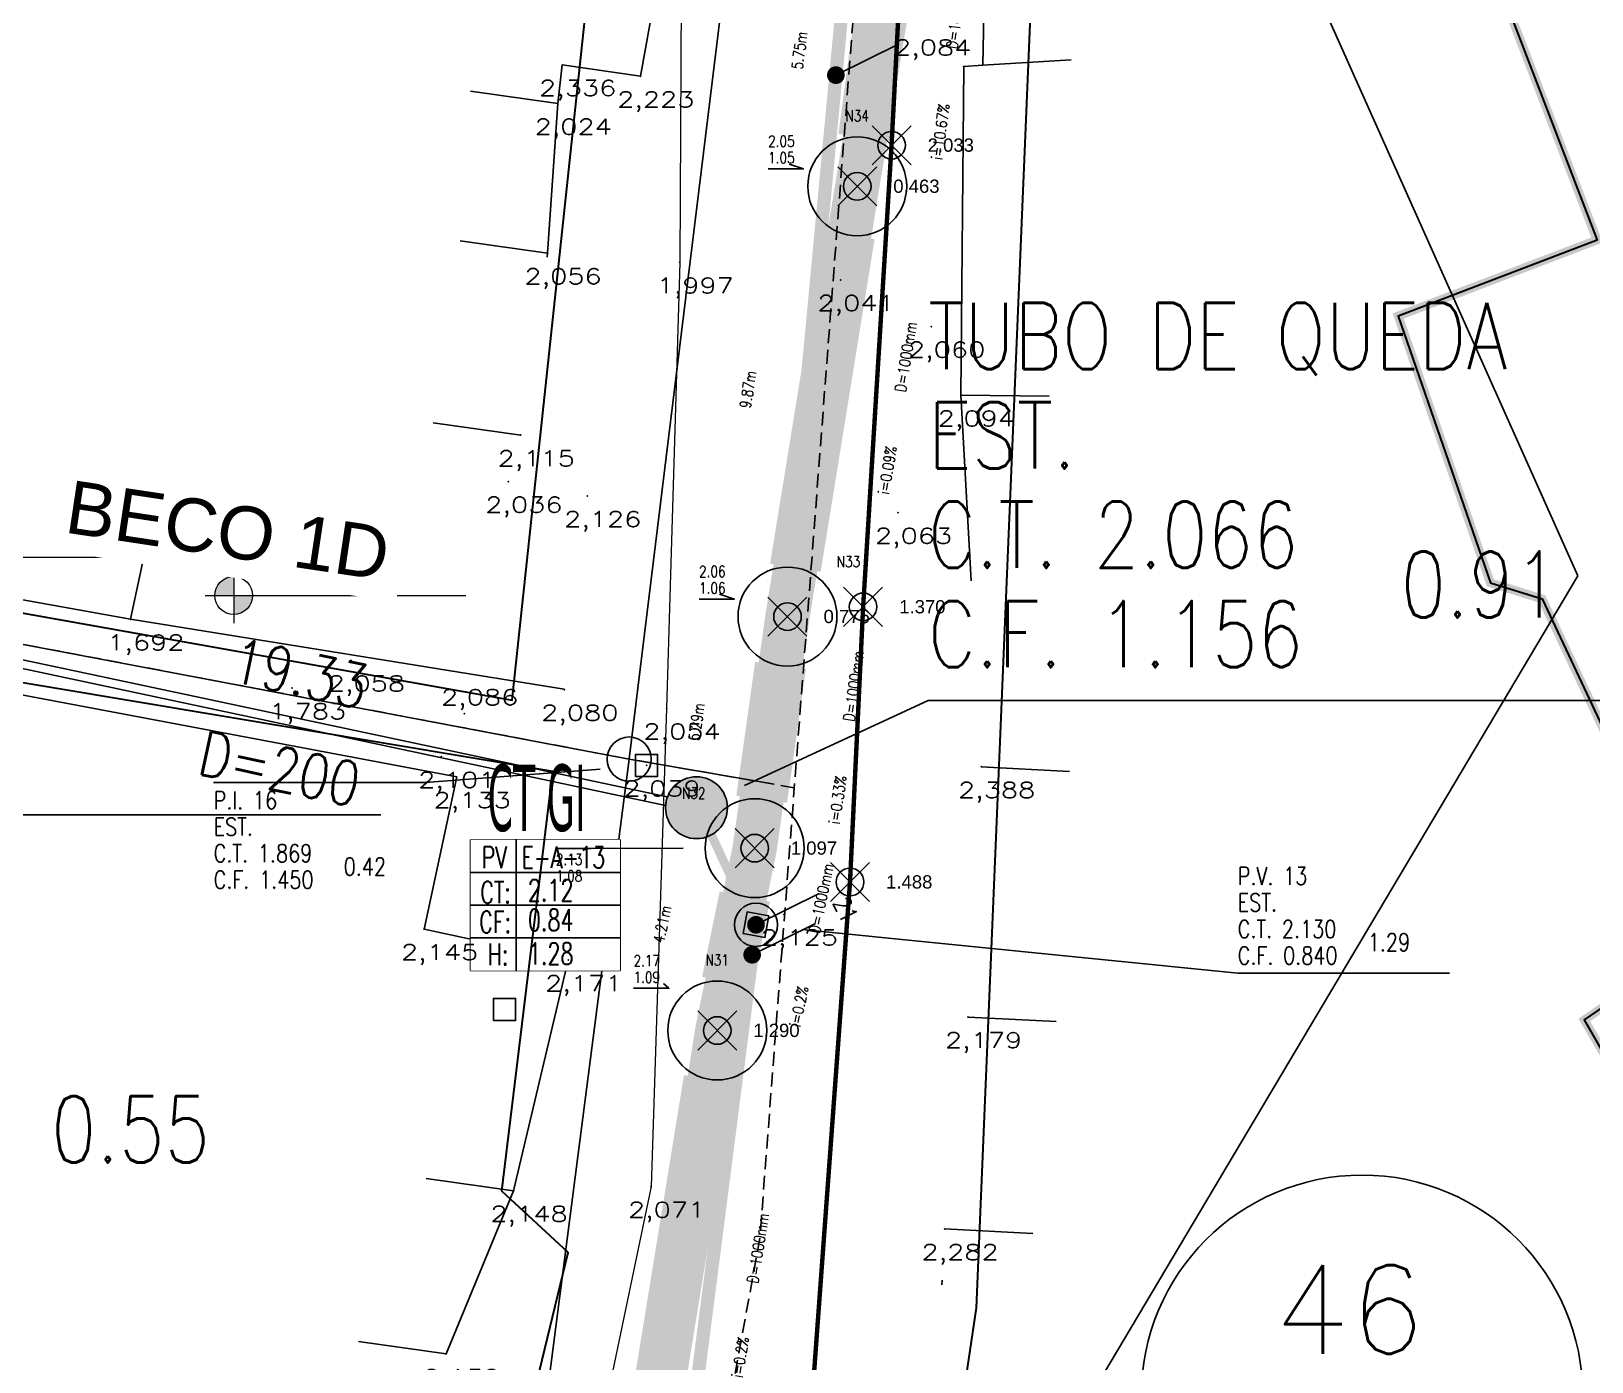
# Model space of a CAD drawing. Extents: x -160 to 364724, y -100 to 7353297.
# Drawn here: x 359270.63 to 359305.97, y 7352775.59 to 7352805.71 of the extents above; entities that cross this region are included whole.
import ezdxf
from ezdxf.enums import TextEntityAlignment as Align

# ---------------------------------------------------------------- set-up
doc = ezdxf.new("R2010")
doc.units = 0
doc.header["$LTSCALE"] = 5
for name, pattern in [('CENTER2', [1.125, 0.75, -0.125, 0.125, -0.125]), ('CONTINUO', [0]), ('DASHDOT2', [12.7, 6.35, -3.175, 0, -3.175]), ('HIDDEN2', [0.1875, 0.125, -0.0625])]:
    doc.linetypes.add(name, pattern=pattern)
for name, color, linetype in [('0-quadras', 6, 'Continuous'), ('COTAS', 1, 'Continuous'), ('LIN - ADUTORA', 2, 'Continuous'), ('LIN - PV ESG', 4, 'Continuous'), ('LIN - REDE EXISTENTE SECUNDÁRIA', 2, 'Continuous'), ('LIN-TEXTP-PV', 7, 'Continuous'), ('LT-COTAS', 7, 'CONTINUO'), ('ortofoto', 7, 'Continuous'), ('P_Eixo', 1, 'CENTER2'), ('PONTOS-AGUA_U', 7, 'Continuous'), ('PONTOS-CAIXAS', 7, 'Continuous'), ('PONTOS-CAIXAS_U', 1, 'Continuous'), ('PS_IND_COMPRIMENTO', 7, 'Continuous'), ('PS_IND_DIAMETRO', 7, 'Continuous'), ('PS_IND_FLUXO', 3, 'Continuous'), ('PS_IND_INCLINACAO', 7, 'Continuous'), ('PS_PONTOS_IDENTIFICACAO_LIN', 7, 'Continuous'), ('PS_PONTOS_IDENTIFICACAO_TXT', 7, 'Continuous'), ('T-MARGEM', 7, 'Continuous'), ('TEXTO', 7, 'Continuous'), ('TUBO_DE_CONCRETO', 2, 'Continuous'), ('TUBO_PVC', 1, 'Continuous'), ('V-NODE', 1, 'Continuous'), ('V-NODE-TEXT', 11, 'Continuous'), ('ZZ-Carimbo Texto', 7, 'Continuous')]:
    doc.layers.add(name, color=color, linetype=linetype)
for name, color, linetype, lineweight in [('LIN - AF', 142, 'Continuous', 5), ('LT-ALINHAMENTO-PREDIAL', 4, 'DASHDOT2', 25), ('LT-BORDA', 1, 'Continuous', 9), ('LT-COTA-SOLEIRA', 1, 'Continuous', 9)]:
    doc.layers.add(name, color=color, linetype=linetype, lineweight=lineweight)
doc.styles.add('1_0250 R200', font='verdana.ttf', dxfattribs={"width": 0.4, "height": 0.4})
doc.styles.add('C_COTA', font='romans.shx')
doc.styles.add('CARIMBO', font='arial.ttf', dxfattribs={"height": 2})
doc.styles.add('ROMANS', font='ROMANS.shx', dxfattribs={"height": 2})
doc.styles.add('SABESP', font='ROMANS.shx', dxfattribs={"height": 2})
doc.styles.add('simplex', font='simplex.shx', dxfattribs={"width": 0.8})
doc.styles.get("Standard").update_dxf_attribs({"font": 'arial.ttf'})
picture_1 = doc.add_image_def('image1.tif', size_in_pixel=(14710, 13573))

# ---------------------------------------------------------------- blocks, each defined once
blk = doc.blocks.new('*U151')
at = {"color": 0, "linetype": 'ByBlock', "lineweight": -2, "transparency": 16777216}
for p, q in [((-0.707, -0.707), (0.707, 0.707)), ((-0.707, 0.707), (0.707, -0.707))]:
    blk.add_line(p, q, dxfattribs=at)
blk.add_circle((0, 0), 0.5, dxfattribs=at)
blk = doc.blocks.new('A$C16bf6896')
at = {"layer": 'V-NODE', "xscale": 0.625, "yscale": 0.625, "zscale": 0.625}
for p in [(1.359, -26.096, 0.949), (0.581, -27.026, -0.621), (-0.998, -36.765, -0.308), (0.715, -36.545, 0.286), (-1.739, -42.007, 0.013), (0.418, -42.773, 0.404), (-2.589, -46.134, 0.206)]:
    blk.add_blockref('*U151', p, dxfattribs=at)
at = {"layer": 'V-NODE-TEXT', "char_height": 0.3, "attachment_point": 4}
for s, insert in [('2.033', (2.176, -26.096, 0.949)), ('0.463', (1.398, -27.026, -0.621)), ('1.370', (1.532, -36.545, 0.286)), ('0.776', (-0.181, -36.765, -0.308)), ('1.097', (-0.922, -42.007, 0.013)), ('1.488', (1.235, -42.773, 0.404)), ('1.290', (-1.772, -46.134, 0.206))]:
    blk.add_mtext(s, dxfattribs=dict(at, insert=insert))
blk = doc.blocks.new('SONDAGEM..')
at = {"layer": 'LT-COTA-SOLEIRA', "linetype": 'Continuous'}
h = blk.add_hatch(color=256, dxfattribs=at)
h.paths.add_polyline_path([(0, 0), (0, 0.429), (-0.074, 0.422), (-0.147, 0.403), (-0.214, 0.371), (-0.275, 0.328), (-0.328, 0.275), (-0.371, 0.214), (-0.403, 0.147), (-0.422, 0.074), (-0.429, 0)])
h.paths.add_polyline_path([(0, 0), (0, -0.429), (0.074, -0.422), (0.147, -0.403), (0.214, -0.371), (0.275, -0.328), (0.328, -0.275), (0.371, -0.214), (0.403, -0.147), (0.422, -0.074), (0.429, 0)])
at = {"layer": 'LT-COTA-SOLEIRA'}
for p, q in [((0, 0.66), (0, -0.626)), ((-0.643, 0), (0.643, 0))]:
    blk.add_line(p, q, dxfattribs=at)
blk.add_ellipse((0, 0), major_axis=(0.303, 0.303), ratio=1, dxfattribs=at)
blk = doc.blocks.new('A$C0d20a9cb')
at = {"layer": 'LT-COTA-SOLEIRA'}
blk.add_lwpolyline([(359270.397, 7352793.801), (359275.018, 7352793.801)], dxfattribs=at)
at = {"layer": 'LT-COTA-SOLEIRA', "elevation": 4.944}
blk.add_lwpolyline([(359275.856, 7352792.935), (359280.477, 7352792.935)], dxfattribs=at)
at = {"layer": 'LT-COTA-SOLEIRA'}
blk.add_blockref('SONDAGEM..', (359275.218, 7352792.935, 4.944), dxfattribs=at)
blk = doc.blocks.new('*U238', base_point=(359280.732, 7352779.06))
at = {"linetype": 'Continuous'}
blk.add_lwpolyline([(359280.482, 7352778.81), (359280.982, 7352778.81), (359280.982, 7352779.31), (359280.482, 7352779.31)], close=True, dxfattribs=at)
blk = doc.blocks.new('*U284')
at = {"layer": 'T-MARGEM'}
blk.add_line((0, 0), (0, 0.2), dxfattribs=at)
at = {"layer": 'T-MARGEM', "const_width": 0.025, "flags": 128}
blk.add_lwpolyline([(-0.0125, 0, 1), (0.0125, 0, 1)], format="xyb", close=True, dxfattribs=at)
blk = doc.blocks.new('*U285')
at = {"layer": 'T-MARGEM'}
blk.add_line((0, 0), (0, 0.2), dxfattribs=at)
at = {"layer": 'T-MARGEM', "const_width": 0.025, "flags": 128}
blk.add_lwpolyline([(-0.0125, 0, 1), (0.0125, 0, 1)], format="xyb", close=True, dxfattribs=at)
blk = doc.blocks.new('*U286')
at = {"layer": 'T-MARGEM'}
blk.add_line((0, 0), (0, 0.2), dxfattribs=at)
at = {"layer": 'T-MARGEM', "const_width": 0.025, "flags": 128}
blk.add_lwpolyline([(-0.0125, 0, 1), (0.0125, 0, 1)], format="xyb", close=True, dxfattribs=at)
blk = doc.blocks.new('*U332', base_point=(359281.351, 7352783.564))
at = {"linetype": 'Continuous'}
blk.add_lwpolyline([(359281.101, 7352783.314), (359281.601, 7352783.314), (359281.601, 7352783.814), (359281.101, 7352783.814)], close=True, dxfattribs=at)
blk = doc.blocks.new('*U333', base_point=(359281.351, 7352783.564))
at = {"linetype": 'Continuous'}
blk.add_lwpolyline([(359281.101, 7352783.314), (359281.601, 7352783.314), (359281.601, 7352783.814), (359281.101, 7352783.814)], close=True, dxfattribs=at)
blk = doc.blocks.new('SIMB_PONTO')
at = {"color": 0}
blk.add_point((0, 0), dxfattribs=at)
for tag in ['COTA', 'PONTO', 'DESC']:
    blk.add_attdef(tag, (0, 0), '', height=1)
blk = doc.blocks.new('*U701', base_point=(550.6981, 290.3575))
blk.add_circle((550.6981, 290.3575), 0.14)
blk = doc.blocks.new('*U702', base_point=(550.6981, 290.3575))
blk.add_circle((550.6981, 290.3575), 0.14)
blk = doc.blocks.new('*U703', base_point=(550.6981, 290.3575))
blk.add_circle((550.6981, 290.3575), 0.14)
blk = doc.blocks.new('*U704', base_point=(550.6981, 290.3575))
blk.add_circle((550.6981, 290.3575), 0.14)
blk = doc.blocks.new('*U882', base_point=(550.6981, 290.3575))
blk.add_circle((550.6981, 290.3575), 0.14)
blk = doc.blocks.new('*U899', base_point=(9709.6062, 9361.7173))
at = {"const_width": 0.14, "flags": 128}
blk.add_lwpolyline([(9709.5362, 9361.7173, 1), (9709.6762, 9361.7173, 1)], format="xyb", close=True, dxfattribs=at)
blk.add_circle((9709.6062, 9361.7173), 0.14)

msp = doc.modelspace()

# ---------------------------------------------------------------- linework, layer by layer
at = {"layer": '0-quadras', "color": 6, "linetype": 'ByBlock', "const_width": 0.2, "flags": 128}
msp.add_lwpolyline([(359327.908, 7352728.973), (359326.182, 7352733.12), (359323.429, 7352740.423), (359318.068, 7352747.885), (359313.858, 7352759.777), (359312.54, 7352763.876), (359315.725, 7352766.008), (359308.877, 7352778.057), (359305.802, 7352783.327), (359308.475, 7352785.156), (359304.847, 7352792.857), (359303.676, 7352793.223), (359301.589, 7352799.261), (359306.092, 7352800.981), (359299.01, 7352819.415), (359307.422, 7352817.809), (359309.783, 7352815.403), (359316.16, 7352804.75), (359336.19, 7352765.63), (359350.038, 7352739.359)], dxfattribs=at)
at = {"layer": '0-quadras', "color": 5, "lineweight": 30, "ltscale": 0.3}
msp.add_lwpolyline([(359309.945, 7352758.555), (359290.149, 7352764.111), (359292.04, 7352776.81), (359293.63, 7352814.91), (359294.222, 7352817.476), (359296.705, 7352818.987), (359299.208, 7352818.901), (359306.092, 7352800.981), (359301.589, 7352799.261), (359303.676, 7352793.223), (359304.847, 7352792.857), (359308.475, 7352785.156), (359305.802, 7352783.327), (359315.725, 7352766.008), (359312.54, 7352763.876), (359315.267, 7352755.988)], close=True, dxfattribs=at)
at = {"layer": 'COTAS'}
msp.add_circle((359300.77, 7352774.816), 5, dxfattribs=at)
at = {"layer": 'LIN - ADUTORA', "const_width": 1}
msp.add_lwpolyline([(359282.38, 7352759.029), (359286.168, 7352783.089), (359287.018, 7352787.216), (359287.759, 7352792.458), (359289.338, 7352802.197), (359291.283, 7352813.93), (359292.015, 7352818.587), (359298.873, 7352867.126), (359301.205, 7352883.106), (359303.444, 7352900.15)], dxfattribs=at)
at = {"layer": 'LIN - AF', "const_width": 0.1, "flags": 128}
msp.add_lwpolyline([(359288.261, 7352773.982), (359289.175, 7352786.45), (359289.472, 7352792.678), (359290.116, 7352803.127), (359290.309, 7352806.797), (359290.402, 7352807.799), (359291.206, 7352811.708), (359294.374, 7352822.731), (359295.959, 7352825.52)], dxfattribs=at)
at = {"layer": 'LIN - PV ESG'}
msp.add_circle((359287.046, 7352785.482, 0.284), 0.489, dxfattribs=at)
at = {"layer": 'LIN - REDE EXISTENTE SECUNDÁRIA'}
for p, q in [((359292.227, 7352823.394), (359305.657, 7352793.382)), ((359288.243, 7352764.094), (359305.657, 7352793.382)), ((359284.175, 7352789.232), (359266.991, 7352792.483)), ((359278.981, 7352749.008), (359284.175, 7352789.232)), ((359287.455, 7352788.663, 1.686), (359284.175, 7352789.232))]:
    msp.add_line(p, q, dxfattribs=at)
at = {"layer": 'LIN - REDE EXISTENTE SECUNDÁRIA', "flags": 128}
msp.add_lwpolyline([(359284.174, 7352789.235), (359288.426, 7352823.877)], dxfattribs=at)
at = {"layer": 'LIN - REDE EXISTENTE SECUNDÁRIA'}
msp.add_circle((359284.175, 7352789.232), 0.5, dxfattribs=at)
at = {"layer": 'LIN-TEXTP-PV'}
msp.add_lwpolyline([(359280.583, 7352787.405), (359283.97, 7352787.405), (359283.97, 7352784.445), (359280.583, 7352784.445)], close=True, dxfattribs=at)
at = {"layer": 'LT-ALINHAMENTO-PREDIAL', "color": 8, "flags": 128}
for points, elevation in [([(359274.136, 7352820.549), (359282.1, 7352819.286), (359282.14, 7352819.227), (359283.702, 7352818.404), (359284.094, 7352817.786), (359282.699, 7352807.446), (359284.592, 7352807.188), (359284.825, 7352806.894), (359284.427, 7352804.687), (359282.658, 7352804.946), (359282.558, 7352804.071), (359282.327, 7352800.684), (359281.719, 7352796.564), (359281.44, 7352795.515), (359283.225, 7352795.188), (359282.7, 7352790.811)], 1.675), ([(359299.862, 7352819.209), (359296.682, 7352819.118), (359295.145, 7352818.496), (359293.521, 7352816.712), (359292.82, 7352814.099), (359292.839, 7352811.885), (359292.295, 7352811.884), (359292.185, 7352804.935), (359291.75, 7352804.907), (359291.686, 7352797.466), (359292.145, 7352789.057), (359291.85, 7352783.393), (359291.318, 7352778.598), (359291.015, 7352772.682)], 1.568), ([(359292.185, 7352804.935), (359294.181, 7352805.063)], 1.568), ([(359282.558, 7352804.071), (359280.578, 7352804.35)], 1.675), ([(359280.269, 7352788.827), (359263.393, 7352792.01), (359259.78, 7352792.68), (359254.92, 7352794.32), (359250.025, 7352795.854), (359249.229, 7352796.097), (359244.8, 7352797.476), (359243.17, 7352791.7), (359242.25, 7352791.98), (359243.12, 7352794.55), (359245.126, 7352800.638), (359241.16, 7352801.81), (359241.41, 7352802.78), (359242.624, 7352802.726)], 2.171), ([(359282.327, 7352800.684), (359280.347, 7352800.963)], 1.675), ([(359291.686, 7352797.466), (359293.686, 7352797.449)], 1.568), ([(359281.719, 7352796.564), (359279.739, 7352796.843)], 1.675), ([(359272.879, 7352792.396), (359273.476, 7352795.183)], 1.692), ([(359282.7, 7352790.811), (359272.879, 7352792.396), (359267.607, 7352793.344)], 2.05), ([(359280.269, 7352788.827), (359279.531, 7352785.385), (359282.795, 7352784.682), (359281.555, 7352779.462), (359280.027, 7352775.769)], 2.181), ([(359292.145, 7352789.057), (359294.142, 7352788.953)], 1.568), ([(359291.85, 7352783.393), (359293.847, 7352783.289)], 1.568), ([(359281.555, 7352779.462), (359279.575, 7352779.741)], 2.148), ([(359291.318, 7352778.598), (359293.315, 7352778.496)], 1.568), ([(359280.027, 7352775.769), (359278.047, 7352776.048)], 2.132)]:
    msp.add_lwpolyline(points, dxfattribs=dict(at, elevation=elevation))
at = {"layer": 'LT-BORDA', "elevation": 1.964, "flags": 128}
msp.add_lwpolyline([(359285.357, 7352807.105), (359285.32, 7352800.475), (359285.02, 7352790.382), (359284.671, 7352779.556), (359281.754, 7352765.541), (359279.337, 7352752.034), (359277.007, 7352732.22), (359275.462, 7352722.544), (359274.896, 7352703.772), (359274.009, 7352691.625), (359274.002, 7352679.063), (359273.852, 7352678.144), (359272.259, 7352651.048), (359273.578, 7352624.485), (359274.354, 7352599.621), (359274.277, 7352581.926), (359273.89, 7352568.26), (359274.32, 7352510.876)], dxfattribs=at)
at = {"layer": 'P_Eixo', "color": 1, "linetype": 'HIDDEN2', "ltscale": 0.5}
for p, q in [((359284.175, 7352789.232), (359266.991, 7352792.483)), ((359287.914, 7352788.583, 1.922), (359284.175, 7352789.232))]:
    msp.add_line(p, q, dxfattribs=at)
at = {"layer": 'PS_IND_FLUXO'}
msp.add_lwpolyline([(359278.935, 7352789.57, 0, 0, 0), (359275.023, 7352790.403, 0.5, 0, 0), (359274.045, 7352790.611, 0, 0, 0)], format="xyseb", dxfattribs=at)
at = {"layer": 'PS_PONTOS_IDENTIFICACAO_LIN', "linetype": 'Continuous'}
for points in [[(359287.798, 7352802.697), (359288.121, 7352802.592), (359287.321, 7352802.592)], [(359286.221, 7352792.963), (359286.557, 7352792.853), (359285.757, 7352792.853)], [(359265.38, 7352791.208), (359260.553, 7352787.974), (359278.553, 7352787.974)], [(359286.788, 7352788.635), (359290.945, 7352790.559), (359308.945, 7352790.559)], [(359283.521, 7352789.007), (359279.564, 7352788.7), (359274.764, 7352788.7)], [(359288.091, 7352785.377), (359297.954, 7352784.386), (359302.754, 7352784.386)], [(359284.948, 7352784.153), (359285.073, 7352784.044), (359284.273, 7352784.044)]]:
    msp.add_lwpolyline(points, dxfattribs=at)
at = {"layer": 'TUBO_DE_CONCRETO', "const_width": 1.16}
for points in [[(359289.487, 7352803.306), (359289.954, 7352806.789)], [(359287.938, 7352793.563), (359289.159, 7352801.092)], [(359287.175, 7352788.324), (359287.602, 7352791.35)], [(359286.394, 7352784.185), (359286.792, 7352786.12)], [(359284.414, 7352772.326), (359285.988, 7352781.984)]]:
    msp.add_lwpolyline(points, dxfattribs=at)
at = {"layer": 'TUBO_PVC'}
for points, const_width in [([(359287.069, 7352785.732), (359290.624, 7352823.512)], 0.3), ([(359286.035, 7352787.516), (359286.846, 7352785.773)], 0.2)]:
    msp.add_lwpolyline(points, dxfattribs=dict(at, const_width=const_width))
msp.add_lwpolyline([(359267.964, 7352791.905), (359267.944, 7352791.807), (359284.994, 7352788.178), (359285.015, 7352788.276), (359285.036, 7352788.374), (359267.985, 7352792.002)], close=True, dxfattribs=at)

# ---------------------------------------------------------------- block references
at = {"layer": 'LT-ALINHAMENTO-PREDIAL', "ltscale": 3}
msp.add_blockref('A$C0d20a9cb', (0, 0), dxfattribs=at)
at = {"layer": 'LT-COTAS'}
ref = msp.add_blockref('SIMB_PONTO', (359291.75, 7352804.907, 2.084), dxfattribs=at)
ref.add_attrib('COTA', '2,084', dxfattribs={"layer": '0', "color": 8, "height": 0.35, "style": 'simplex', "width": 1.235294, "flags": 8}).set_placement((359290.172, 7352805.165), (359291.922, 7352805.165), align=Align.FIT)
ref = msp.add_blockref('SIMB_PONTO', (359282.658, 7352804.946, 2.336), dxfattribs=at)
ref.add_attrib('COTA', '2,336', dxfattribs={"layer": '0', "color": 8, "height": 0.35, "style": 'simplex', "width": 1.26506, "flags": 8}).set_placement((359282.133, 7352804.246), (359283.883, 7352804.246), align=Align.FIT)
for p in [(359282.658, 7352804.946, 2.336), (359291.75, 7352804.907, 2.084), (359284.427, 7352804.687, 2.223), (359282.558, 7352804.071, 2.024), (359282.327, 7352800.684, 2.056), (359285.32, 7352800.475, 1.997), (359288.961, 7352800.079, 2.041), (359291.013, 7352799.023, 2.06), (359291.686, 7352797.466, 2.094), (359281.719, 7352796.564, 2.115), (359281.44, 7352795.515, 2.036), (359283.225, 7352795.188, 2.126), (359290.265, 7352794.809, 2.063), (359272.879, 7352792.396, 1.692), (359272.879, 7352792.396, 1.692), (359277.874, 7352791.468, 2.058), (359277.874, 7352791.468, 2.058), (359276.542, 7352790.839, 1.783), (359276.542, 7352790.839, 1.783), (359282.706, 7352790.806, 2.08), (359280.438, 7352790.257, 2.086), (359285.02, 7352790.382, 2.054), (359279.92, 7352789.284, 2.101), (359279.92, 7352789.284, 2.101), (359280.269, 7352788.827, 2.133), (359280.269, 7352788.827, 2.133), (359284.569, 7352789.089, 2.039), (359284.569, 7352789.089, 2.039), (359292.145, 7352789.057, 2.388), (359287.679, 7352785.721, 2.125), (359279.531, 7352785.385, 2.145), (359291.85, 7352783.393, 2.179), (359281.555, 7352779.462, 2.148), (359284.671, 7352779.556, 2.071), (359291.318, 7352778.598, 2.282), (359280.027, 7352775.769, 2.132)]:
    msp.add_blockref('SIMB_PONTO', p, dxfattribs=at)
ref = msp.add_blockref('SIMB_PONTO', (359284.427, 7352804.687, 2.223), dxfattribs=at)
ref.add_attrib('COTA', '2,223', dxfattribs={"layer": '0', "color": 8, "height": 0.35, "style": 'simplex', "width": 1.25, "flags": 8}).set_placement((359283.902, 7352803.987), (359285.652, 7352803.987), align=Align.FIT)
ref = msp.add_blockref('SIMB_PONTO', (359282.558, 7352804.071, 2.024), dxfattribs=at)
ref.add_attrib('COTA', '2,024', dxfattribs={"layer": '0', "color": 8, "height": 0.35, "style": 'simplex', "width": 1.235294, "flags": 8}).set_placement((359282.033, 7352803.371), (359283.783, 7352803.371), align=Align.FIT)
ref = msp.add_blockref('SIMB_PONTO', (359282.327, 7352800.684, 2.056), dxfattribs=at)
ref.add_attrib('COTA', '2,056', dxfattribs={"layer": '0', "color": 8, "height": 0.35, "style": 'simplex', "width": 1.26506, "flags": 8}).set_placement((359281.802, 7352799.984), (359283.552, 7352799.984), align=Align.FIT)
ref = msp.add_blockref('SIMB_PONTO', (359285.32, 7352800.475, 1.997), dxfattribs=at)
ref.add_attrib('COTA', '1,997', dxfattribs={"layer": '0', "color": 8, "height": 0.35, "style": 'simplex', "width": 1.3125, "flags": 8}).set_placement((359284.795, 7352799.775), (359286.545, 7352799.775), align=Align.FIT)
ref = msp.add_blockref('SIMB_PONTO', (359288.961, 7352800.079, 2.041), dxfattribs=at)
ref.add_attrib('COTA', '2,041', dxfattribs={"layer": '0', "color": 8, "height": 0.35, "style": 'simplex', "width": 1.4, "flags": 8}).set_placement((359288.436, 7352799.379), (359290.186, 7352799.379), align=Align.FIT)
ref = msp.add_blockref('SIMB_PONTO', (359291.013, 7352799.023, 2.06), dxfattribs=at)
ref.add_attrib('COTA', '2,060', dxfattribs={"layer": '0', "color": 8, "height": 0.35, "style": 'simplex', "width": 1.25, "flags": 8}).set_placement((359290.488, 7352798.323), (359292.238, 7352798.323), align=Align.FIT)
ref = msp.add_blockref('SIMB_PONTO', (359291.686, 7352797.466, 2.094), dxfattribs=at)
ref.add_attrib('COTA', '2,094', dxfattribs={"layer": '0', "color": 8, "height": 0.35, "style": 'simplex', "width": 1.235294, "flags": 8}).set_placement((359291.161, 7352796.766), (359292.911, 7352796.766), align=Align.FIT)
ref = msp.add_blockref('SIMB_PONTO', (359281.719, 7352796.564, 2.115), dxfattribs=at)
ref.add_attrib('COTA', '2,115', dxfattribs={"layer": '0', "color": 8, "height": 0.35, "style": 'simplex', "width": 1.381579, "flags": 8}).set_placement((359281.194, 7352795.864), (359282.944, 7352795.864), align=Align.FIT)
ref = msp.add_blockref('SIMB_PONTO', (359281.44, 7352795.515, 2.036), dxfattribs=at)
ref.add_attrib('COTA', '2,036', dxfattribs={"layer": '0', "color": 8, "height": 0.35, "style": 'simplex', "width": 1.26506, "flags": 8}).set_placement((359280.915, 7352794.815), (359282.665, 7352794.815), align=Align.FIT)
ref = msp.add_blockref('SIMB_PONTO', (359283.225, 7352795.188, 2.126), dxfattribs=at)
ref.add_attrib('COTA', '2,126', dxfattribs={"layer": '0', "color": 8, "height": 0.35, "style": 'simplex', "width": 1.329114, "flags": 8}).set_placement((359282.7, 7352794.488), (359284.45, 7352794.488), align=Align.FIT)
ref = msp.add_blockref('SIMB_PONTO', (359290.265, 7352794.809, 2.063), dxfattribs=at)
ref.add_attrib('COTA', '2,063', dxfattribs={"layer": '0', "color": 8, "height": 0.35, "style": 'simplex', "width": 1.25, "flags": 8}).set_placement((359289.74, 7352794.109), (359291.49, 7352794.109), align=Align.FIT)
ref = msp.add_blockref('SIMB_PONTO', (359272.879, 7352792.396, 1.692), dxfattribs=at)
ref.add_attrib('COTA', '1,692', dxfattribs={"layer": '0', "color": 8, "height": 0.35, "style": 'simplex', "width": 1.3125, "flags": 8}).set_placement((359272.354, 7352791.696), (359274.104, 7352791.696), align=Align.FIT)
ref = msp.add_blockref('SIMB_PONTO', (359272.879, 7352792.396, 1.692), dxfattribs=at)
ref.add_attrib('COTA', '1,692', dxfattribs={"layer": '0', "color": 8, "height": 0.35, "style": 'simplex', "width": 1.3125, "flags": 8}).set_placement((359272.354, 7352791.696), (359274.104, 7352791.696), align=Align.FIT)
ref = msp.add_blockref('SIMB_PONTO', (359277.874, 7352791.468, 2.058), dxfattribs=at)
ref.add_attrib('COTA', '2,058', dxfattribs={"layer": '0', "color": 8, "height": 0.35, "style": 'simplex', "width": 1.25, "flags": 8}).set_placement((359277.349, 7352790.768), (359279.099, 7352790.768), align=Align.FIT)
ref = msp.add_blockref('SIMB_PONTO', (359277.874, 7352791.468, 2.058), dxfattribs=at)
ref.add_attrib('COTA', '2,058', dxfattribs={"layer": '0', "color": 8, "height": 0.35, "style": 'simplex', "width": 1.25, "flags": 8}).set_placement((359277.349, 7352790.768), (359279.099, 7352790.768), align=Align.FIT)
ref = msp.add_blockref('SIMB_PONTO', (359276.542, 7352790.839, 1.783), dxfattribs=at)
ref.add_attrib('COTA', '1,783', dxfattribs={"layer": '0', "color": 8, "height": 0.35, "style": 'simplex', "width": 1.3125, "flags": 8}).set_placement((359276.017, 7352790.139), (359277.767, 7352790.139), align=Align.FIT)
ref = msp.add_blockref('SIMB_PONTO', (359276.542, 7352790.839, 1.783), dxfattribs=at)
ref.add_attrib('COTA', '1,783', dxfattribs={"layer": '0', "color": 8, "height": 0.35, "style": 'simplex', "width": 1.3125, "flags": 8}).set_placement((359276.017, 7352790.139), (359277.767, 7352790.139), align=Align.FIT)
ref = msp.add_blockref('SIMB_PONTO', (359280.438, 7352790.257, 2.086), dxfattribs=at)
ref.add_attrib('COTA', '2,086', dxfattribs={"layer": '0', "color": 8, "height": 0.35, "style": 'simplex', "width": 1.26506, "flags": 8}).set_placement((359279.913, 7352790.455), (359281.663, 7352790.455), align=Align.FIT)
ref = msp.add_blockref('SIMB_PONTO', (359282.706, 7352790.806, 2.08), dxfattribs=at)
ref.add_attrib('COTA', '2,080', dxfattribs={"layer": '0', "color": 8, "height": 0.35, "style": 'simplex', "width": 1.25, "flags": 8}).set_placement((359282.181, 7352790.106), (359283.931, 7352790.106), align=Align.FIT)
ref = msp.add_blockref('SIMB_PONTO', (359285.02, 7352790.382, 2.054), dxfattribs=at)
ref.add_attrib('COTA', '2,054', dxfattribs={"layer": '0', "color": 8, "height": 0.35, "style": 'simplex', "width": 1.235294, "flags": 8}).set_placement((359284.495, 7352789.682), (359286.245, 7352789.682), align=Align.FIT)
ref = msp.add_blockref('SIMB_PONTO', (359279.92, 7352789.284, 2.101), dxfattribs=at)
ref.add_attrib('COTA', '2,101', dxfattribs={"layer": '0', "color": 8, "height": 0.35, "style": 'simplex', "width": 1.478873, "flags": 8}).set_placement((359279.395, 7352788.584), (359281.145, 7352788.584), align=Align.FIT)
ref = msp.add_blockref('SIMB_PONTO', (359279.92, 7352789.284, 2.101), dxfattribs=at)
ref.add_attrib('COTA', '2,101', dxfattribs={"layer": '0', "color": 8, "height": 0.35, "style": 'simplex', "width": 1.478873, "flags": 8}).set_placement((359279.395, 7352788.584), (359281.145, 7352788.584), align=Align.FIT)
ref = msp.add_blockref('SIMB_PONTO', (359280.269, 7352788.827, 2.133), dxfattribs=at)
ref.add_attrib('COTA', '2,133', dxfattribs={"layer": '0', "color": 8, "height": 0.35, "style": 'simplex', "width": 1.3125, "flags": 8}).set_placement((359279.744, 7352788.127), (359281.494, 7352788.127), align=Align.FIT)
ref = msp.add_blockref('SIMB_PONTO', (359280.269, 7352788.827, 2.133), dxfattribs=at)
ref.add_attrib('COTA', '2,133', dxfattribs={"layer": '0', "color": 8, "height": 0.35, "style": 'simplex', "width": 1.3125, "flags": 8}).set_placement((359279.744, 7352788.127), (359281.494, 7352788.127), align=Align.FIT)
ref = msp.add_blockref('SIMB_PONTO', (359284.569, 7352789.089, 2.039), dxfattribs=at)
ref.add_attrib('COTA', '2,039', dxfattribs={"layer": '0', "color": 8, "height": 0.35, "style": 'simplex', "width": 1.26506, "flags": 8}).set_placement((359284.044, 7352788.389), (359285.794, 7352788.389), align=Align.FIT)
ref = msp.add_blockref('SIMB_PONTO', (359284.569, 7352789.089, 2.039), dxfattribs=at)
ref.add_attrib('COTA', '2,039', dxfattribs={"layer": '0', "color": 8, "height": 0.35, "style": 'simplex', "width": 1.26506, "flags": 8}).set_placement((359284.044, 7352788.389), (359285.794, 7352788.389), align=Align.FIT)
ref = msp.add_blockref('SIMB_PONTO', (359292.145, 7352789.057, 2.388), dxfattribs=at)
ref.add_attrib('COTA', '2,388', dxfattribs={"layer": '0', "color": 8, "height": 0.35, "style": 'simplex', "width": 1.25, "flags": 8}).set_placement((359291.62, 7352788.357), (359293.37, 7352788.357), align=Align.FIT)
ref = msp.add_blockref('SIMB_PONTO', (359287.679, 7352785.721, 2.125), dxfattribs=at)
ref.add_attrib('COTA', '2,125', dxfattribs={"layer": '0', "color": 8, "height": 0.35, "style": 'simplex', "width": 1.3125, "flags": 8}).set_placement((359287.154, 7352785.021), (359288.904, 7352785.021), align=Align.FIT)
ref = msp.add_blockref('SIMB_PONTO', (359291.85, 7352783.393, 2.179), dxfattribs=at)
ref.add_attrib('COTA', '2,179', dxfattribs={"layer": '0', "color": 8, "height": 0.35, "style": 'simplex', "width": 1.329114, "flags": 8}).set_placement((359291.325, 7352782.693), (359293.075, 7352782.693), align=Align.FIT)
ref = msp.add_blockref('SIMB_PONTO', (359281.555, 7352779.462, 2.148), dxfattribs=at)
ref.add_attrib('COTA', '2,148', dxfattribs={"layer": '0', "color": 8, "height": 0.35, "style": 'simplex', "width": 1.3125, "flags": 8}).set_placement((359281.03, 7352778.762), (359282.78, 7352778.762), align=Align.FIT)
ref = msp.add_blockref('SIMB_PONTO', (359284.671, 7352779.556, 2.071), dxfattribs=at)
ref.add_attrib('COTA', '2,071', dxfattribs={"layer": '0', "color": 8, "height": 0.35, "style": 'simplex', "width": 1.4, "flags": 8}).set_placement((359284.146, 7352778.856), (359285.896, 7352778.856), align=Align.FIT)
ref = msp.add_blockref('SIMB_PONTO', (359291.318, 7352778.598, 2.282), dxfattribs=at)
ref.add_attrib('COTA', '2,282', dxfattribs={"layer": '0', "color": 8, "height": 0.35, "style": 'simplex', "width": 1.25, "flags": 8}).set_placement((359290.793, 7352777.898), (359292.543, 7352777.898), align=Align.FIT)
ref = msp.add_blockref('SIMB_PONTO', (359280.027, 7352775.769, 2.132), dxfattribs=at)
ref.add_attrib('COTA', '2,132', dxfattribs={"layer": '0', "color": 8, "height": 0.35, "style": 'simplex', "width": 1.3125, "flags": 8}).set_placement((359279.502, 7352775.069), (359281.252, 7352775.069), align=Align.FIT)
at = {"layer": 'PONTOS-AGUA_U'}
for name, p, xscale, yscale, zscale in [('*U704', (359289.338, 7352802.197), 8, 8, 8), ('*U703', (359287.759, 7352792.458), 8, 8, 8), ('*U882', (359285.699, 7352788.131), 5, 5, 5), ('*U702', (359287.018, 7352787.216), 8, 8, 8), ('*U701', (359286.168, 7352783.089), 8, 8, 8)]:
    msp.add_blockref(name, p, dxfattribs=dict(at, xscale=xscale, yscale=yscale, zscale=zscale))
at = {"layer": 'PONTOS-CAIXAS'}
for name, p in [('*U333', (359284.569, 7352789.089)), ('*U332', (359281.351, 7352783.564))]:
    msp.add_blockref(name, p, dxfattribs=at)
at = {"layer": 'PONTOS-CAIXAS', "rotation": 169.5306275362967}
msp.add_blockref('*U238', (359287.046, 7352785.482), dxfattribs=at)
at = {"layer": 'PONTOS-CAIXAS_U', "xscale": 7.999999999999999, "yscale": 7.999999999999999, "zscale": 7.999999999999999, "rotation": 296.3702818064322}
for name, p in [('*U286', (359288.855, 7352804.713)), ('*U285', (359287.046, 7352785.482)), ('*U284', (359286.959, 7352784.803))]:
    msp.add_blockref(name, p, dxfattribs=at)
at = {"layer": 'PONTOS-CAIXAS_U', "xscale": 5, "yscale": 5, "zscale": 5}
msp.add_blockref('*U899', (359285.699, 7352788.131), dxfattribs=at)
at = {"layer": 'V-NODE-TEXT'}
msp.add_blockref('A$C16bf6896', (359288.757, 7352829.223, 1.084), dxfattribs=at)

# ---------------------------------------------------------------- texts
at = {"layer": 'LIN - REDE EXISTENTE SECUNDÁRIA', "insert": (359280.97, 7352789.107), "char_height": 1.5, "width": 2.69755, "attachment_point": 1, "style": '1_0250 R200'}
msp.add_mtext('CT GI^J0.83', dxfattribs=at)
at = {"layer": 'PS_IND_COMPRIMENTO', "style": 'ROMANS', "width": 0.8}
for s, height, rotation, p in [('5.75m', 0.25, 82.3573, (359288.031, 7352805.274)), ('9.87m', 0.25, 80.7907, (359286.865, 7352797.6)), ('19.33', 1, 347.9867, (359276.719, 7352791.166)), ('5.29m', 0.25, 81.9541, (359285.7, 7352790.076)), ('4.21m', 0.25, 78.3621, (359284.923, 7352785.496))]:
    msp.add_text(s, height=height, rotation=rotation, dxfattribs=at).set_placement(p, align=Align.MIDDLE_CENTER)
at = {"layer": 'PS_IND_DIAMETRO', "style": 'ROMANS', "width": 0.8}
for s, height, rotation, p in [('D=1000mm', 0.25, 82.3573, (359291.583, 7352806.109)), ('D=1000mm', 0.25, 80.7907, (359290.44, 7352798.338)), ('D=1000mm', 0.25, 81.9541, (359289.259, 7352790.886)), ('D=200', 1, 347.9867, (359276.261, 7352789.014)), ('D=1000mm', 0.25, 78.3621, (359288.525, 7352786.082)), ('D=1000mm', 0.25, 80.7445, (359287.093, 7352778.164))]:
    msp.add_text(s, height=height, rotation=rotation, dxfattribs=at).set_placement(p, align=Align.MIDDLE_CENTER)
at = {"layer": 'PS_IND_INCLINACAO', "style": 'ROMANS', "width": 0.8}
for s, rotation, p in [('i=10.67%', 82.3573, (359291.224, 7352803.433)), ('i=0.09%', 80.7907, (359290.023, 7352795.771)), ('i=0.33%', 81.9541, (359288.895, 7352788.311)), ('i=0.2%', 78.3621, (359288.021, 7352783.633)), ('i=0.2%', 80.7445, (359286.691, 7352775.696))]:
    msp.add_text(s, height=0.25, rotation=rotation, dxfattribs=at).set_placement(p, align=Align.MIDDLE_CENTER)
at = {"layer": 'PS_PONTOS_IDENTIFICACAO_TXT', "style": 'ROMANS', "width": 0.8}
for s, p in [('N34', (359289.338, 7352803.667)), ('N33', (359289.141, 7352793.578)), ('N32', (359285.636, 7352788.336)), ('N31', (359286.168, 7352784.559))]:
    msp.add_text(s, height=0.25, dxfattribs=at).set_placement(p, align=Align.CENTER)
for s, height, p in [('2.05', 0.25, (359287.321, 7352803.092)), ('1.05', 0.25, (359287.321, 7352802.717)), ('TUBO DE QUEDA', 1.5, (359290.945, 7352798.059)), ('EST. ', 1.5, (359290.945, 7352795.809)), ('C.T. 2.066', 1.5, (359290.945, 7352793.559)), ('0.91', 1.5, (359301.645, 7352792.434)), ('2.06', 0.25, (359285.757, 7352793.353)), ('1.06', 0.25, (359285.757, 7352792.978)), ('C.F. 1.156', 1.5, (359290.945, 7352791.309)), ('P.I. 16', 0.4, (359274.764, 7352788.1)), ('EST. ', 0.4, (359274.764, 7352787.5)), ('C.T. 1.869', 0.4, (359274.764, 7352786.9)), ('C.F. 1.450', 0.4, (359274.764, 7352786.3)), ('0.42', 0.4, (359277.709, 7352786.6)), ('P.V. 13', 0.4, (359297.954, 7352786.386)), ('EST. ', 0.4, (359297.954, 7352785.786)), ('C.T. 2.130', 0.4, (359297.954, 7352785.186)), ('1.29', 0.4, (359300.898, 7352784.886)), ('C.F. 0.840', 0.4, (359297.954, 7352784.586)), ('2.17', 0.25, (359284.273, 7352784.544)), ('1.09', 0.25, (359284.273, 7352784.169)), ('0.55', 1.5, (359271.082, 7352780.099))]:
    msp.add_text(s, height=height, dxfattribs=at).set_placement(p)
msp.add_text('21', height=0.4, rotation=296.3703, dxfattribs=at).set_placement((359288.894, 7352785.737), align=Align.CENTER)
at = {"layer": 'TEXTO', "style": 'SABESP'}
msp.add_text('46', height=2, dxfattribs=at).set_placement((359300.48, 7352775.774), align=Align.CENTER)

# ---------------------------------------------------------------- next in the draw order: wipeouts: each hides what was drawn before it
msp.add_wipeout([(359280.583, 7352787.405), (359280.583, 7352784.445), (359283.97, 7352784.445), (359283.97, 7352787.405)]).dxf.layer = 'LIN-TEXTP-PV'
at = {"linetype": 'Continuous', "ltscale": 4}
msp.add_wipeout([(359270.998, 7352793.974), (359278.897, 7352792.787), (359279.206, 7352794.845), (359271.308, 7352796.033)], dxfattribs=at).dxf.layer = 'ZZ-Carimbo Texto'

# ---------------------------------------------------------------- next in the draw order: linework, layer by layer
at = {"layer": 'LIN-TEXTP-PV'}
for p, q in [((359281.618, 7352787.405), (359281.618, 7352784.445)), ((359280.583, 7352786.665), (359283.97, 7352786.665)), ((359280.583, 7352785.925), (359283.97, 7352785.925)), ((359280.583, 7352785.185), (359283.97, 7352785.185))]:
    msp.add_line(p, q, dxfattribs=at)
at = {"layer": 'PS_PONTOS_IDENTIFICACAO_LIN', "linetype": 'Continuous'}
msp.add_lwpolyline([(359285.398, 7352787.213), (359283.314, 7352787.209), (359282.514, 7352787.209)], dxfattribs=at)
at = {"layer": 'TUBO_PVC', "const_width": 0.3}
msp.add_lwpolyline([(359287.014, 7352785.234), (359282.441, 7352749.671)], dxfattribs=at)

# ---------------------------------------------------------------- next in the draw order: block references
at = {"layer": 'LT-COTAS'}
ref = msp.add_blockref('SIMB_PONTO', (359279.531, 7352785.385, 2.145), dxfattribs=at)
ref.add_attrib('COTA', '2,145', dxfattribs={"layer": '0', "color": 8, "height": 0.35, "style": 'simplex', "width": 1.3125, "flags": 8}).set_placement((359279.006, 7352784.685), (359280.756, 7352784.685), align=Align.FIT)
ref = msp.add_blockref('SIMB_PONTO', (359282.795, 7352784.682, 2.171), dxfattribs=at)
ref.add_attrib('COTA', '2,171', dxfattribs={"layer": '0', "color": 8, "height": 0.35, "style": 'simplex', "width": 1.478873, "flags": 8}).set_placement((359282.27, 7352783.982), (359284.02, 7352783.982), align=Align.FIT)
msp.add_blockref('SIMB_PONTO', (359282.795, 7352784.682, 2.171), dxfattribs=at)

# ---------------------------------------------------------------- next in the draw order: texts
at = {"layer": 'LIN-TEXTP-PV', "style": 'C_COTA', "width": 0.7}
for s, p in [('PV', (359280.832, 7352786.763)), ('E-A-13', (359281.735, 7352786.763)), ('CT:', (359280.803, 7352785.97)), ('2.12', (359281.882, 7352786.016)), ('CF:', (359280.78, 7352785.3)), ('0.84', (359281.882, 7352785.346)), ('H:', (359280.966, 7352784.569)), ('1.28', (359281.882, 7352784.585))]:
    msp.add_text(s, height=0.49, dxfattribs=at).set_placement(p)
at = {"layer": 'PS_PONTOS_IDENTIFICACAO_TXT', "style": 'ROMANS', "width": 0.8}
for s, p in [('2.13', (359282.514, 7352786.834)), ('1.08', (359282.514, 7352786.459))]:
    msp.add_text(s, height=0.25, dxfattribs=at).set_placement(p)

# ---------------------------------------------------------------- next in the draw order: wipeouts: each hides what was drawn before it
at = {"linetype": 'Continuous', "ltscale": 4}
msp.add_wipeout([(359270.998, 7352793.974), (359278.897, 7352792.787), (359279.206, 7352794.845), (359271.308, 7352796.033)], dxfattribs=at).dxf.layer = 'ZZ-Carimbo Texto'

# ---------------------------------------------------------------- next in the draw order: linework, layer by layer
at = {"layer": '0-quadras', "color": 5, "lineweight": 30, "ltscale": 0.3}
for points in [[(359267.568, 7352793.05), (359281.527, 7352790.566), (359283.4, 7352808.084), (359284.32, 7352817.34), (359284.054, 7352818.341), (359283.37, 7352819.03), (359282.253, 7352819.373), (359238.351, 7352825.892), (359238.64, 7352827.46), (359218.21, 7352830.95), (359218.504, 7352811.415), (359218.598, 7352805.203), (359223.825, 7352805.834), (359232.038, 7352804.644), (359244.07, 7352803.518), (359249.744, 7352801.519), (359249.539, 7352798.727), (359251.979, 7352798.139), (359252.108, 7352796.155), (359259.601, 7352794.322), (359266.585, 7352793.219)], [(359276.4, 7352751.68), (359282.795, 7352778.061), (359281.294, 7352779.451), (359282.444, 7352788.953), (359259.792, 7352792.736), (359244.706, 7352797.835), (359245.441, 7352800.692), (359242.781, 7352802.458), (359223.913, 7352805.073), (359221.799, 7352803.565), (359216.805, 7352804.203), (359214.309, 7352797.064), (359224.44, 7352793.314), (359224.353, 7352791.66), (359229.695, 7352789.28), (359228.403, 7352782.94), (359222.599, 7352785.818), (359218.141, 7352776.721), (359222.784, 7352773.286), (359227.859, 7352779.323), (359235.693, 7352773.332), (359237.225, 7352775.978), (359255.21, 7352762.456)]]:
    msp.add_lwpolyline(points, dxfattribs=at)
at = {"layer": 'P_Eixo', "color": 1, "linetype": 'HIDDEN2', "ltscale": 0.5, "flags": 128}
msp.add_lwpolyline([(359290.602, 7352823.732), (359287.134, 7352778.385), (359278.894, 7352733.428), (359276.926, 7352692.908), (359276.424, 7352643.555), (359275.887, 7352589.752), (359277.551, 7352545.469), (359276.867, 7352505.597), (359277.842, 7352457.728), (359277.647, 7352423.209), (359277.161, 7352411.589), (359279.5, 7352389.378), (359286.267, 7352368.996), (359296.599, 7352348.041)], dxfattribs=at)

# ---------------------------------------------------------------- next in the draw order: texts
at = {"layer": 'ZZ-Carimbo Texto', "linetype": 'Continuous', "ltscale": 4, "style": 'CARIMBO'}
msp.add_text('BECO 1D', height=1.2, rotation=351.4486, dxfattribs=at).set_placement((359275.086, 7352794.412), align=Align.MIDDLE_CENTER)

# ---------------------------------------------------------------- next in the draw order: pictures from other files: only their frames are drawn
image = msp.add_image(picture_1, insert=(359073.892, 7352258.636), size_in_units=(734.398, 677.634), dxfattribs=dict(fade=70))
image.dxf.flags = 14
at = {"layer": 'ortofoto'}
image = msp.add_image(picture_1, insert=(359073.892, 7352258.636), size_in_units=(734.398, 677.634), dxfattribs=dict(at, fade=29))
image.dxf.flags = 14

doc.saveas('drawing.dxf')
